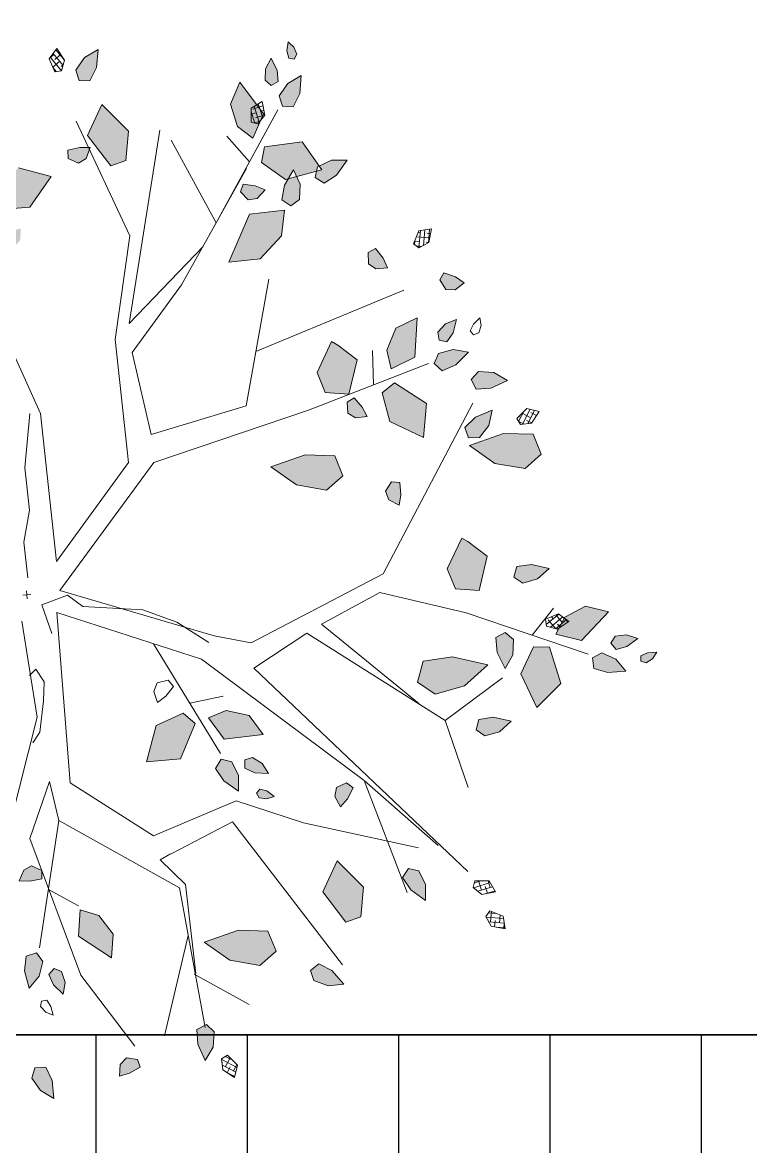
# Model space of a CAD drawing. Header units: millimetres. Extents: x 971.3 to 1010.6, y 593 to 619.8.
# Drawn here: x 986.1787 to 986.4769, y 618.1209 to 618.5813 of the extents above; entities that cross this region are included whole.
import ezdxf

# ---------------------------------------------------------------- set-up
doc = ezdxf.new("R2010")
doc.units = ezdxf.units.MM
doc.layers.add('2', color=42, linetype='Continuous')
doc.layers.add('JARDINERIA', color=76, linetype='Continuous', lineweight=13)

# ---------------------------------------------------------------- blocks, each defined once
blk = doc.blocks.new('ALISOpl')
h = blk.add_hatch()
h.set_pattern_fill('ANSI38', color=256, scale=0.1, style=0)
h.set_pattern_definition([(45, (-170.075399, -126.814874), (-0.0088388348, 0.0088388348), []), (135, (-170.075399, -126.814874), (-0.0265165043, 0.0088388348), [0.03125, -0.01875])])
h.paths.add_polyline_path([(-0.3263, 1.2736), (-0.3533, 1.3055), (-0.3927, 1.323), (-0.383, 1.2743), (-0.3611, 1.2399), (-0.3318, 1.2445)])
h.paths.add_polyline_path([(-0.3381, 1.0234), (-0.3532, 1.0979), (-0.3602, 1.1045), (-0.3966, 1.1132), (-0.4509, 1.0234), (-0.4026, 0.9435)])
h.paths.add_polyline_path([(0.1409, 0.952), (0.1295, 1.0163), (0.0459, 0.9476), (0.0585, 0.8762), (0.107, 0.897)])
h.paths.add_polyline_path([(0.5807, 1.0462), (0.5323, 1.0803), (0.4517, 1.0575), (0.3872, 1.0004), (0.484, 0.9776), (0.5644, 0.989)])
h.paths.add_polyline_path([(0.8225, 0.9776), (0.7801, 0.9877), (0.7258, 0.8977), (0.7741, 0.818), (0.8385, 0.8977)])
h.paths.add_polyline_path([(0.3766, 0.4929), (0.2832, 0.491), (0.3202, 0.3952), (0.3975, 0.3692), (0.4272, 0.4009)])
h.paths.add_polyline_path([(0.6097, 0.4514), (0.5015, 0.4525), (0.4653, 0.3897), (0.5158, 0.3744), (0.5771, 0.3948)])
h.paths.add_polyline_path([(0.5299, 0.5555), (0.5254, 0.5984), (0.488, 0.5657), (0.4692, 0.5295), (0.4878, 0.5064), (0.5158, 0.5162)])
h.paths.add_polyline_path([(1.1731, 0.3775), (1.0908, 0.3921), (1.0461, 0.3533), (1.0678, 0.2981), (1.1492, 0.2948), (1.2431, 0.3271)])
h.paths.add_polyline_path([(1.2415, 0.1219), (1.177, 0.1105), (1.1608, 0.0534), (1.2092, -0.0265), (1.2254, -0.0151), (1.2738, 0.0306)])
h.paths.add_polyline_path([(0.9029, -0.2319), (0.8546, -0.1975), (0.7741, -0.2205), (0.7095, -0.2775), (0.8062, -0.3002), (0.8869, -0.2888)])
h.paths.add_polyline_path([(1.1349, -0.3126), (1.0471, -0.3657), (1.0348, -0.4463), (1.0713, -0.4701), (1.153, -0.4043)])
h.paths.add_polyline_path([(1.4509, -0.2319), (1.4026, -0.1975), (1.3219, -0.2205), (1.2575, -0.2775), (1.3542, -0.3002), (1.4349, -0.2888)])
h.paths.add_polyline_path([(1.4041, 0.1074), (1.3629, 0.1147), (1.3405, 0.0953), (1.3514, 0.0677), (1.3921, 0.0661), (1.4391, 0.0822)])
h.paths.add_polyline_path([(1.4367, 0.3998), (1.364, 0.4583), (1.3308, 0.3612), (1.3732, 0.2916), (1.4164, 0.2968)])
h.paths.add_polyline_path([(1.3141, 0.3069), (1.2898, 0.3425), (1.2725, 0.2959), (1.2731, 0.2552), (1.3005, 0.2437), (1.3204, 0.2656)])
h.paths.add_polyline_path([(1.5065, 0.2885), (1.4383, 0.2637), (1.4672, 0.2196), (1.5273, 0.1958), (1.5886, 0.2181)])
h.paths.add_polyline_path([(1.6185, 0.385), (1.5689, 0.3839), (1.5312, 0.3683), (1.5306, 0.3386), (1.5583, 0.3281), (1.5944, 0.3492)])
h.paths.add_polyline_path([(1.6279, 0.3181), (1.5977, 0.3228), (1.5857, 0.3041), (1.5993, 0.2865), (1.6306, 0.2859), (1.6601, 0.2993)])
h.paths.add_polyline_path([(1.6946, 0.3595), (1.6758, 0.3687), (1.6624, 0.3624), (1.6638, 0.3476), (1.6831, 0.3413), (1.7079, 0.3425)])
h.paths.add_polyline_path([(1.2904, 0.4879), (1.2554, 0.5131), (1.2142, 0.5204), (1.1919, 0.501), (1.2027, 0.4734), (1.2434, 0.4717)])
h.paths.add_polyline_path([(0.8205, 0.6514), (0.7991, 0.671), (0.7868, 0.6414), (0.7938, 0.6176), (0.8229, 0.6076), (0.8392, 0.6234)])
h.paths.add_polyline_path([(0.6211, 0.6234), (0.6, 0.6277), (0.5797, 0.6227), (0.5735, 0.6093), (0.584, 0.5989), (0.603, 0.6064)])
h.paths.add_polyline_path([(0.5984, 0.5303), (0.6123, 0.5595), (0.5756, 0.5532), (0.5494, 0.5374), (0.5522, 0.5153), (0.5739, 0.5106)])
h.paths.add_polyline_path([(0.944, -0.453), (0.8796, -0.4644), (0.8636, -0.5213), (0.9119, -0.6012), (0.928, -0.5898), (0.9763, -0.5443)])
h.paths.add_polyline_path([(0.9765, -0.4137), (0.9871, -0.3867), (0.9552, -0.3857), (0.9354, -0.4008), (0.9365, -0.4316), (0.9571, -0.4411)])
h.paths.add_polyline_path([(1.0558, -0.1627), (1.0483, -0.1346), (1.022, -0.1528), (1.015, -0.1767), (1.0341, -0.2008), (1.0563, -0.1963)])
h.paths.add_polyline_path([(1.135, -0.5343), (1.0668, -0.5095), (1.0605, -0.5619), (1.0913, -0.6187), (1.1526, -0.641)])
h.paths.add_polyline_path([(1.244, -0.5014), (1.2052, -0.4891), (1.1856, -0.5114), (1.2001, -0.5373), (1.2413, -0.5443), (1.2828, -0.5325)])
h.paths.add_polyline_path([(1.3805, -0.4434), (1.3334, -0.4274), (1.2927, -0.4292), (1.282, -0.4569), (1.3044, -0.4762), (1.3456, -0.4687)])
h.paths.add_polyline_path([(1.2872, -0.2959), (1.2577, -0.2984), (1.2502, -0.3271), (1.2822, -0.3524), (1.3297, -0.3669), (1.3162, -0.326)])
h.paths.add_polyline_path([(1.2917, -0.7229), (1.2642, -0.7066), (1.2396, -0.7101), (1.2256, -0.7376), (1.2389, -0.7559), (1.2692, -0.7414)])
h.paths.add_polyline_path([(1.2469, -0.5897), (1.2269, -0.5667), (1.2056, -0.5733), (1.2048, -0.5955), (1.2284, -0.6161), (1.2595, -0.6248)])
h.paths.add_polyline_path([(1.0771, -0.8135), (1.086, -0.7858), (1.0541, -0.7869), (1.0353, -0.8032), (1.0383, -0.8339), (1.0594, -0.8421)])
h.paths.add_polyline_path([(0.7418, -0.8481), (0.6548, -0.8481), (0.7258, -0.9735), (0.8225, -0.9735), (0.8062, -0.905)])
h.paths.add_polyline_path([(0.9299, -1.0839), (0.9254, -1.0823), (0.9215, -1.071), (0.8652, -1.0622), (0.859, -1.0816), (0.8416, -1.0585), (0.8344, -1.0574), (0.7732, -1.1112), (0.7859, -1.1529), (0.8908, -1.155)])
h.paths.add_polyline_path([(0.8664, -0.9991), (0.841, -0.9839), (0.8181, -1.0027), (0.8291, -1.0419), (0.8416, -1.0585), (0.8652, -1.0622), (0.8722, -1.0405)])
h.paths.add_polyline_path([(0.7511, -1.0137), (0.7263, -1.0125), (0.7074, -1.0368), (0.717, -1.0573), (0.7495, -1.0488), (0.775, -1.0349)])
h.paths.add_polyline_path([(0.9749, -1.0545), (0.9388, -1.0358), (0.9157, -1.0543), (0.9215, -1.071), (0.9358, -1.0732), (0.9299, -1.0839), (0.9648, -1.0964), (1.0077, -1.0919)])
h.paths.add_polyline_path([(0.7934, -1.243), (0.7571, -1.1802), (0.7186, -1.2163), (0.7057, -1.2796), (0.7383, -1.3361)])
h.paths.add_polyline_path([(0.8981, -1.2879), (0.8762, -1.2536), (0.8469, -1.2581), (0.8414, -1.2872), (0.8684, -1.3191), (0.9078, -1.3366)])
h.paths.add_polyline_path([(0.843, -1.3269), (0.8224, -1.3183), (0.8075, -1.3348), (0.8123, -1.3658), (0.8306, -1.3924), (0.8435, -1.3575)])
h.paths.add_polyline_path([(0.4033, -1.1561), (0.3611, -1.146), (0.3066, -1.236), (0.3549, -1.3158), (0.4194, -1.236)])
h.paths.add_polyline_path([(0.2963, -1.1735), (0.2737, -1.1632), (0.2471, -1.1787), (0.2484, -1.2013), (0.2817, -1.2055), (0.3057, -1.2027), (0.3078, -1.1965)])
h.paths.add_polyline_path([(0.1278, -1.0574), (0.0463, -1.0593), (0.0292, -1.0993), (0.1082, -1.1684), (0.1953, -1.1347)])
h.paths.add_polyline_path([(0.0921, -0.9704), (0.0738, -0.9535), (0.0437, -0.9599), (0.0379, -0.9818), (0.0682, -0.9962), (0.0967, -1.002)])
h.paths.add_polyline_path([(-0.0104, -1.1018), (-0.0631, -1.1047), (-0.1137, -1.1449), (-0.125, -1.2091), (-0.023, -1.1732)])
h.paths.add_polyline_path([(-0.0966, -1.035), (-0.161, -0.9781), (-0.2482, -0.9781), (-0.1773, -1.1036), (-0.0806, -1.1036)])
h.paths.add_polyline_path([(0.0337, -1.2345), (0.0083, -1.2192), (-0.0146, -1.2379), (-0.0144, -1.2797), (0.0045, -1.3185), (0.0284, -1.2749)])
h.paths.add_polyline_path([(0.1011, -1.2935), (0.0715, -1.2953), (0.0573, -1.3335), (0.0582, -1.3831), (0.093, -1.3576), (0.1126, -1.3207)])
h.paths.add_polyline_path([(-0.0389, -1.2694), (-0.0491, -1.2496), (-0.0711, -1.2526), (-0.0874, -1.2794), (-0.0905, -1.3116), (-0.0581, -1.2931)])
h.paths.add_polyline_path([(0.329, -1.3841), (0.2997, -1.3886), (0.2942, -1.4177), (0.3212, -1.4496), (0.3606, -1.4671), (0.3509, -1.4184)])
h.paths.add_polyline_path([(0.9017, -1.3958), (0.8932, -1.3837), (0.8789, -1.3877), (0.8759, -1.4078), (0.8815, -1.432), (0.8959, -1.4159)])
h.paths.add_polyline_path([(-0.3732, -1.3808), (-0.4009, -1.3701), (-0.4202, -1.3925), (-0.4127, -1.4337), (-0.3874, -1.4686), (-0.3714, -1.4215)])
h.paths.add_polyline_path([(-0.5637, -1.0077), (-0.612, -0.9735), (-0.6927, -0.9963), (-0.7571, -1.0534), (-0.6604, -1.0762), (-0.5797, -1.0648)])
h.paths.add_polyline_path([(-0.6796, -1.109), (-0.7046, -1.0931), (-0.7384, -1.1157), (-0.767, -1.1564), (-0.7238, -1.1562), (-0.6862, -1.1379)])
h.paths.add_polyline_path([(-0.5725, -0.8531), (-0.586, -0.8322), (-0.6168, -0.8308), (-0.6279, -0.8506), (-0.6021, -0.8721), (-0.576, -0.8849)])
h.paths.add_polyline_path([(-0.7606, -0.8048), (-0.7683, -0.7835), (-0.8014, -0.7889), (-0.8282, -0.8003), (-0.8064, -0.8237), (-0.7818, -0.8272)])
h.paths.add_polyline_path([(-0.9022, -0.6313), (-0.9446, -0.6212), (-0.9989, -0.7112), (-0.9506, -0.7909), (-0.8861, -0.7112)])
h.paths.add_polyline_path([(-1.1277, -0.3346), (-1.2149, -0.3346), (-1.144, -0.4601), (-1.0473, -0.4601), (-1.0633, -0.3915)])
h.paths.add_polyline_path([(-0.1824, -0.5231), (-0.2247, -0.4915), (-0.2892, -0.4897), (-0.3392, -0.5316), (-0.238, -0.5697)])
h.paths.add_polyline_path([(-0.048, -0.5779), (-0.1117, -0.527), (-0.1505, -0.5467), (-0.1344, -0.6504), (-0.046, -0.6805)])
h.paths.add_polyline_path([(-0.234, -0.6531), (-0.2435, -0.625), (-0.2731, -0.6246), (-0.2998, -0.6568), (-0.3103, -0.6986), (-0.264, -0.6807)])
h.paths.add_polyline_path([(-0.3071, -0.6114), (-0.3259, -0.5996), (-0.3555, -0.6097), (-0.3786, -0.6323), (-0.3419, -0.639), (-0.312, -0.6331)])
h.paths.add_polyline_path([(-0.3655, -0.679), (-0.3859, -0.6796), (-0.4088, -0.6893), (-0.3904, -0.7007), (-0.3696, -0.7029), (-0.3592, -0.6924)])
h.paths.add_polyline_path([(-0.6102, -0.4471), (-0.6354, -0.4293), (-0.6554, -0.44), (-0.6454, -0.472), (-0.6303, -0.4969), (-0.6102, -0.472)])
h.paths.add_polyline_path([(-1.2135, -0.4734), (-1.2542, -0.4717), (-1.3012, -0.4879), (-1.2662, -0.5131), (-1.225, -0.5204), (-1.2027, -0.501)])
h.paths.add_polyline_path([(-1.0677, -0.6128), (-1.0929, -0.595), (-1.1129, -0.6056), (-1.1029, -0.6377), (-1.0878, -0.6626), (-1.0677, -0.6377)])
h.paths.add_polyline_path([(-1.3326, -0.3878), (-1.3617, -0.3823), (-1.3936, -0.4094), (-1.4111, -0.4487), (-1.3624, -0.4391), (-1.3281, -0.4172)])
h.paths.add_polyline_path([(-0.921, -0.8907), (-0.9396, -0.8675), (-0.9675, -0.8773), (-0.9816, -0.9166), (-0.9771, -0.9595), (-0.9398, -0.9268)])
h.paths.add_polyline_path([(-1.0473, 0.0306), (-1.0633, 0.1105), (-1.1057, 0.1204), (-1.16, 0.0306), (-1.1117, -0.0493)])
h.paths.add_polyline_path([(-1.1271, 0.2104), (-1.1754, 0.2532), (-1.2406, 0.2532), (-1.1875, 0.159), (-1.115, 0.159)])
h.paths.add_polyline_path([(-1.2273, 0.1202), (-1.2498, 0.1395), (-1.2909, 0.132), (-1.3258, 0.1067), (-1.2788, 0.0907), (-1.2381, 0.0925)])
h.paths.add_polyline_path([(-1.2741, 0.1926), (-1.3033, 0.204), (-1.3355, 0.2014), (-1.3117, 0.1728), (-1.285, 0.158), (-1.2673, 0.1715)])
h.paths.add_polyline_path([(-0.4587, 0.332), (-0.4848, 0.3668), (-0.5842, 0.333), (-0.5985, 0.2407), (-0.4978, 0.2605)])
h.paths.add_polyline_path([(-0.4528, 0.5134), (-0.5028, 0.5553), (-0.5227, 0.449), (-0.4672, 0.4024), (-0.4434, 0.4495)])
h.paths.add_polyline_path([(-0.5829, 0.4741), (-0.6193, 0.4948), (-0.6623, 0.4978), (-0.6365, 0.4553), (-0.6042, 0.4306), (-0.5782, 0.4449)])
h.paths.add_polyline_path([(-0.5674, 0.5304), (-0.5825, 0.5578), (-0.6088, 0.5766), (-0.609, 0.5394), (-0.598, 0.5109), (-0.5758, 0.5098)])
h.paths.add_polyline_path([(-0.3714, 0.2846), (-0.3874, 0.3006), (-0.4151, 0.2815), (-0.4343, 0.2597), (-0.4046, 0.2479), (-0.3809, 0.2553)])
h.paths.add_polyline_path([(-0.6567, 0.5756), (-0.6702, 0.5964), (-0.6782, 0.5764), (-0.6768, 0.5555), (-0.6646, 0.547), (-0.6526, 0.5556)])
h.paths.add_polyline_path([(-0.6221, 1.0003), (-0.6865, 0.9889), (-0.7025, 0.9317), (-0.6542, 0.8518), (-0.6381, 0.8632), (-0.5898, 0.909)])
h.paths.add_polyline_path([(-0.8215, 0.8064), (-0.8699, 0.8408), (-0.9506, 0.818), (-1.015, 0.7609), (-0.9183, 0.7381), (-0.8378, 0.7495)])
h.paths.add_polyline_path([(-0.9575, 0.9382), (-0.9969, 0.9523), (-1.0398, 0.9478), (-1.0071, 0.9104), (-0.9709, 0.8916), (-0.9478, 0.9102)])
h.paths.add_polyline_path([(-0.84, 1.0419), (-0.8698, 1.0816), (-0.883, 1.0405), (-0.8772, 0.9991), (-0.8519, 0.9839), (-0.8289, 1.0027)])
h.paths.add_polyline_path([(-0.2748, 0.8927), (-0.3451, 0.8312), (-0.2552, 0.7817), (-0.1793, 0.8114), (-0.1769, 0.8548)])
h.paths.add_polyline_path([(-0.9659, 0.1304), (-0.9885, 0.1323), (-0.9974, 0.0999), (-0.9982, 0.0708), (-0.9678, 0.0809), (-0.9544, 0.1018)])
h.paths.add_polyline_path([(-0.0373, 0.7799), (-0.0707, 0.783), (-0.0994, 0.7787), (-0.0843, 0.7506), (-0.0613, 0.741), (-0.0352, 0.7573)])
h.paths.add_polyline_path([(-0.0732, 1.0448), (-0.1043, 1.0747), (-0.1118, 1.0256), (-0.103, 0.9859), (-0.0739, 0.9801), (-0.0587, 1.0055)])
h.paths.add_polyline_path([(-0.0046, 1.0694), (-0.0127, 1.1008), (-0.0367, 1.0723), (-0.0467, 1.0434), (-0.0303, 1.0283), (-0.0107, 1.0387)])
h.paths.add_polyline_path([(-0.0682, 1.3335), (-0.069, 1.3831), (-0.1038, 1.3576), (-0.1235, 1.3207), (-0.1119, 1.2935), (-0.0823, 1.2953)])
h.paths.add_polyline_path([(0.1757, 1.3231), (0.1449, 1.3366), (0.1162, 1.3415), (0.1219, 1.31), (0.1407, 1.2937), (0.1706, 1.3011)])
h.paths.add_polyline_path([(0.3806, 1.2895), (0.3553, 1.3244), (0.3393, 1.2774), (0.3411, 1.2367), (0.3688, 1.226), (0.3881, 1.2484)])
h.paths.add_polyline_path([(0.7561, 1.1564), (0.713, 1.1562), (0.6754, 1.1379), (0.6687, 1.109), (0.6937, 1.0931), (0.7276, 1.1157)])
h.paths.add_polyline_path([(1.0083, 0.9088), (1.0038, 0.9517), (0.9664, 0.9189), (0.9476, 0.8828), (0.9662, 0.8597), (0.9942, 0.8694)])
h.paths.add_polyline_path([(-0.8176, -0.91), (-0.8449, -0.8956), (-0.8634, -0.9086), (-0.8494, -0.9391), (-0.8313, -0.9619), (-0.8145, -0.9347)])
h = blk.add_hatch()
h.set_pattern_fill('ANSI38', color=256, scale=0.1, angle=-191.3398, style=0)
h.set_pattern_definition([(213.660174, (108.327355, 182.076572), (0.0069283251, -0.0104042449), []), (303.660174, (108.327355, 182.076572), (0.0242608951, -0.0138801646), [0.03125, -0.01875])])
h.paths.add_polyline_path([(0.4005, 1.3239), (0.4175, 1.3161), (0.442, 1.3461), (0.4301, 1.3791), (0.4005, 1.3544)])
h = blk.add_hatch()
h.set_pattern_fill('ANSI38', color=256, scale=0.1, angle=146.1602, style=0)
h.set_pattern_definition([(191.160174, (170.046291, 126.705235), (0.0024194056, -0.0122636241), []), (281.160174, (170.046291, 126.705235), (0.0171024354, -0.0221078426), [0.03125, -0.01875])])
h.paths.add_polyline_path([(1.1638, 1.0133), (1.1765, 0.9997), (1.2106, 1.018), (1.2123, 1.053), (1.1755, 1.0416)])
h = blk.add_hatch()
h.set_pattern_fill('ANSI38', color=256, scale=0.1, angle=123.6602, style=0)
h.set_pattern_definition([(168.660174, (205.264982, 52.426266), (-0.0024578464, -0.0122559778), []), (258.660174, (205.264982, 52.426266), (0.0073402849, -0.02696980196), [0.03125, -0.01875])])
h.paths.add_polyline_path([(1.1377, 0.9306), (1.1442, 0.9131), (1.1828, 0.917), (1.1977, 0.9487), (1.1593, 0.9522)])
h = blk.add_hatch()
h.set_pattern_fill('ANSI38', color=256, scale=0.1, angle=101.1602, style=0)
h.set_pattern_definition([(146.160174, (209.710359, -30.301825), (-0.00696091365, -0.0103824699), []), (236.160174, (209.710359, -30.301825), (-0.0035393574, -0.02772585344), [0.03125, -0.01875])])
h.paths.add_polyline_path([(1.4148, 0.2385), (1.4141, 0.2199), (1.4512, 0.2087), (1.4771, 0.2323), (1.4431, 0.2502)])
h = blk.add_hatch()
h.set_pattern_fill('ANSI38', color=256, scale=0.1, angle=78.6602, style=0)
h.set_pattern_definition([(123.660174, (182.155587, -108.246654), (-0.0104042449, -0.0069283251), []), (213.660174, (182.155587, -108.246654), (-0.0138801646, -0.0242608951), [0.03125, -0.01875])])
h.paths.add_polyline_path([(1.4029, -0.3198), (1.3951, -0.3368), (1.4251, -0.3613), (1.4581, -0.3494), (1.4334, -0.3198)])
h = blk.add_hatch()
h.set_pattern_fill('ANSI38', color=256, scale=0.1, angle=56.1602, style=0)
h.set_pattern_definition([(101.160174, (126.870103, -169.713531), (-0.0122636241, -0.0024194056), []), (191.160174, (126.870103, -169.713531), (-0.0221078426, -0.0171024354), [0.03125, -0.01875])])
h.paths.add_polyline_path([(1.1782, -0.8311), (1.1645, -0.8438), (1.1829, -0.8779), (1.2179, -0.8795), (1.2064, -0.8428)])
h = blk.add_hatch()
h.set_pattern_fill('ANSI38', color=256, scale=0.1, angle=33.6602, style=0)
h.set_pattern_definition([(78.660174, (52.27062, -205.344682), (-0.0122559778, 0.0024578464), []), (168.660174, (52.27062, -205.344682), (-0.02696980196, -0.0073402849), [0.03125, -0.01875])])
h.paths.add_polyline_path([(0.775, -1.2174), (0.7575, -1.2239), (0.7614, -1.2625), (0.7931, -1.2774), (0.7966, -1.239)])
h = blk.add_hatch()
h.set_pattern_fill('ANSI38', color=256, scale=0.1, angle=11.1602, style=0)
h.set_pattern_definition([(56.160174, (-30.285767, -209.715587), (-0.0103824699, 0.00696091365), []), (146.160174, (-30.285767, -209.715587), (-0.02772585344, 0.0035393574), [0.03125, -0.01875])])
h.paths.add_polyline_path([(0.2546, -1.42), (0.2359, -1.4194), (0.2248, -1.4565), (0.2484, -1.4824), (0.2663, -1.4483)])
for points in [[(-0.1038, 1.3576), (-0.069, 1.3831)], [(-0.069, 1.3831), (-0.0682, 1.3335)], [(0.4301, 1.3791), (0.4005, 1.3544)], [(0.442, 1.3461), (0.4301, 1.3791)], [(-0.1235, 1.3207), (-0.1038, 1.3576)], [(-0.0682, 1.3335), (-0.0823, 1.2953)], [(0.1162, 1.3415), (0.1449, 1.3366)], [(0.1219, 1.31), (0.1162, 1.3415)], [(0.1449, 1.3366), (0.1757, 1.3231)], [(0.4005, 1.3544), (0.4005, 1.3239)], [(0.4175, 1.3161), (0.442, 1.3461)], [(-0.1119, 1.2935), (-0.1235, 1.3207)], [(0.1407, 1.2937), (0.1219, 1.31)], [(0.1706, 1.3011), (0.1407, 1.2937)], [(0.1757, 1.3231), (0.1706, 1.3011)], [(0.3553, 1.3244), (0.3393, 1.2774)], [(0.3806, 1.2895), (0.3553, 1.3244)], [(0.4005, 1.3239), (0.4175, 1.3161)], [(-0.0823, 1.2953), (-0.1119, 1.2935)], [(0.3393, 1.2774), (0.3411, 1.2367)], [(0.3881, 1.2484), (0.3806, 1.2895)], [(0.0403, 1.0547), (0.1669, 1.2642)], [(0.3456, 0.9778), (0.2515, 1.2443)], [(0.3411, 1.2367), (0.3688, 1.226)], [(0.3688, 1.226), (0.3881, 1.2484)], [(0.3361, 0.8453), (0.3643, 1.2342)], [(0.3501, 1.0846), (0.4911, 1.1843)], [(-0.0783, 1.1283), (-0.0659, 1.1452)], [(-0.0659, 1.1452), (-0.047, 1.1554)], [(-0.047, 1.1554), (-0.05, 1.1307)], [(0.6754, 1.1379), (0.713, 1.1562)], [(0.713, 1.1562), (0.7561, 1.1564)], [(0.7561, 1.1564), (0.7276, 1.1157)], [(-0.0744, 1.114), (-0.0783, 1.1283)], [(-0.0596, 1.1128), (-0.0744, 1.114)], [(-0.05, 1.1307), (-0.0596, 1.1128)], [(0.6687, 1.109), (0.6754, 1.1379)], [(0.7276, 1.1157), (0.6937, 1.0931)], [(-0.0127, 1.1008), (-0.0367, 1.0723)], [(-0.0046, 1.0694), (-0.0127, 1.1008)], [(0.3527, 0.838), (0.3549, 1.0833)], [(0.5323, 1.0803), (0.4517, 1.0575)], [(0.5, 0.6809), (0.7579, 1.1031)], [(0.5807, 1.0462), (0.5323, 1.0803)], [(0.6937, 1.0931), (0.6687, 1.109)], [(-0.1043, 1.0747), (-0.1118, 1.0256)], [(-0.0732, 1.0448), (-0.1043, 1.0747)], [(-0.0584, 0.6658), (0.0403, 1.0547)], [(-0.0367, 1.0723), (-0.0467, 1.0434)], [(-0.0107, 1.0387), (-0.0046, 1.0694)], [(0.4517, 1.0575), (0.3872, 1.0004)], [(1.2123, 1.053), (1.1755, 1.0416)], [(1.2106, 1.018), (1.2123, 1.053)], [(-0.1118, 1.0256), (-0.103, 0.9859)], [(-0.0587, 1.0055), (-0.0732, 1.0448)], [(-0.0467, 1.0434), (-0.0303, 1.0283)], [(-0.0303, 1.0283), (-0.0107, 1.0387)], [(0.5644, 0.989), (0.5807, 1.0462)], [(1.1755, 1.0416), (1.1638, 1.0133)], [(-0.0739, 0.9801), (-0.0587, 1.0055)], [(0.1295, 1.0163), (0.0459, 0.9476)], [(0.1295, 1.0163), (0.1409, 0.952)], [(0.3872, 1.0004), (0.484, 0.9776)], [(0.484, 0.9776), (0.5644, 0.989)], [(0.7801, 0.9877), (0.7258, 0.8977)], [(0.7801, 0.9877), (0.8225, 0.9776)], [(1.1638, 1.0133), (1.1765, 0.9997)], [(1.1765, 0.9997), (1.2106, 1.018)], [(-0.103, 0.9859), (-0.0739, 0.9801)], [(0.0261, 0.626), (-0.0644, 0.9677)], [(0.8385, 0.8977), (0.8225, 0.9776)], [(0.0459, 0.9476), (0.0585, 0.8762)], [(0.107, 0.897), (0.1409, 0.952)], [(1.0038, 0.9517), (0.9664, 0.9189)], [(1.0083, 0.9088), (1.0038, 0.9517)], [(1.1593, 0.9522), (1.1377, 0.9306)], [(1.1377, 0.9306), (1.1442, 0.9131)], [(1.1977, 0.9487), (1.1593, 0.9522)], [(1.1828, 0.917), (1.1977, 0.9487)], [(0.0585, 0.8762), (0.107, 0.897)], [(0.7258, 0.8977), (0.7741, 0.818)], [(0.7741, 0.818), (0.8385, 0.8977)], [(0.8712, 0.6061), (0.9558, 0.9252)], [(0.9664, 0.9189), (0.9476, 0.8828)], [(0.9942, 0.8694), (1.0083, 0.9088)], [(1.1442, 0.9131), (1.1828, 0.917)], [(-0.0227, 0.8108), (0.0546, 0.8642)], [(1.1276, 0.8852), (0.6036, 0.267)], [(0.9476, 0.8828), (0.9662, 0.8597)], [(0.9662, 0.8597), (0.9942, 0.8694)], [(0.0261, 0.626), (0.3361, 0.8453)], [(0.2915, 0.7627), (0.3527, 0.838)], [(0.6935, 0.7037), (0.9997, 0.8064)], [(0.8712, 0.6061), (1.0544, 0.8055)], [(-0.0994, 0.7787), (-0.0707, 0.783)], [(-0.0843, 0.7506), (-0.0994, 0.7787)], [(-0.0707, 0.783), (-0.0373, 0.7799)], [(-0.0373, 0.7799), (-0.0352, 0.7573)], [(-0.0613, 0.741), (-0.0843, 0.7506)], [(-0.0352, 0.7573), (-0.0613, 0.741)], [(0.321, 0.7498), (0.2915, 0.7627)], [(0.3228, 0.7495), (0.5, 0.6809)], [(-0.0021, 0.3368), (-0.1428, 0.7157)], [(0.0683, 0.5262), (0.2797, 0.6957)], [(0.2797, 0.6957), (0.5161, 0.624)], [(0.5161, 0.624), (0.6935, 0.7037)], [(0.0121, 0.5163), (-0.0584, 0.6658)], [(0.7868, 0.6414), (0.7991, 0.671)], [(0.7991, 0.671), (0.8205, 0.6514)], [(0.8205, 0.6514), (0.8392, 0.6234)], [(1.1108, 0.4664), (1.153, 0.6559)], [(0.0121, 0.5163), (0.0261, 0.626)], [(0.5735, 0.6093), (0.5797, 0.6227)], [(0.5797, 0.6227), (0.6, 0.6277)], [(0.6, 0.6277), (0.6211, 0.6234)], [(0.6211, 0.6234), (0.603, 0.6064)], [(0.7938, 0.6176), (0.7868, 0.6414)], [(0.8229, 0.6076), (0.7938, 0.6176)], [(0.8392, 0.6234), (0.8229, 0.6076)], [(0.4629, 0.227), (0.8712, 0.6061)], [(0.5254, 0.5984), (0.488, 0.5657)], [(0.5299, 0.5555), (0.5254, 0.5984)], [(0.584, 0.5989), (0.5735, 0.6093)], [(0.603, 0.6064), (0.584, 0.5989)], [(0.488, 0.5657), (0.4692, 0.5295)], [(0.6123, 0.5595), (0.5756, 0.5532)], [(0.5984, 0.5303), (0.6123, 0.5595)], [(0.0825, 0.0575), (0.0683, 0.5262)], [(0.4692, 0.5295), (0.4878, 0.5064)], [(0.5158, 0.5162), (0.5299, 0.5555)], [(0.5756, 0.5532), (0.5494, 0.5374)], [(0.5494, 0.5374), (0.5522, 0.5153)], [(0.5739, 0.5106), (0.5984, 0.5303)], [(0.4878, 0.5064), (0.5158, 0.5162)], [(0.5522, 0.5153), (0.5739, 0.5106)], [(1.1919, 0.501), (1.2142, 0.5204)], [(1.2027, 0.4734), (1.1919, 0.501)], [(1.2142, 0.5204), (1.2554, 0.5131)], [(1.2554, 0.5131), (1.2904, 0.4879)], [(0.3766, 0.4929), (0.2832, 0.491)], [(0.2832, 0.491), (0.3202, 0.3952)], [(0.3369, 0.1709), (0.4871, 0.4908)], [(0.4272, 0.4009), (0.3766, 0.4929)], [(0.7586, 0.1873), (1.1108, 0.4664)], [(1.1108, 0.4664), (1.2797, 0.3667)], [(1.2434, 0.4717), (1.2027, 0.4734)], [(1.2904, 0.4879), (1.2434, 0.4717)], [(0.5015, 0.4525), (0.4653, 0.3897)], [(0.6097, 0.4514), (0.5015, 0.4525)], [(0.6097, 0.4514), (0.5771, 0.3948)], [(1.364, 0.4583), (1.3308, 0.3612)], [(1.4367, 0.3998), (1.364, 0.4583)], [(-0.0215, 0.4059), (0.0002, 0.3788), (0.0192, 0.2947), (0.0273, 0.2432), (0.0083, 0.2053), (-0.0107, 0.2216)], [(0.8008, 0.1673), (1.043, 0.4126)], [(0.3202, 0.3952), (0.3975, 0.3692)], [(0.4272, 0.4009), (0.3975, 0.3692)], [(0.4653, 0.3897), (0.5158, 0.3744)], [(0.5158, 0.3744), (0.5771, 0.3948)], [(1.0461, 0.3533), (1.0908, 0.3921)], [(1.0908, 0.3921), (1.1731, 0.3775)], [(1.1731, 0.3775), (1.2431, 0.3271)], [(1.4164, 0.2968), (1.4367, 0.3998)], [(1.5689, 0.3839), (1.5312, 0.3683)], [(1.6185, 0.385), (1.5689, 0.3839)], [(1.5944, 0.3492), (1.6185, 0.385)], [(0.4182, 0.3438), (0.5117, 0.3351)], [(1.0678, 0.2981), (1.0461, 0.3533)], [(1.2898, 0.3425), (1.2725, 0.2959)], [(1.3141, 0.3069), (1.2898, 0.3425)], [(1.3308, 0.3612), (1.3732, 0.2916)], [(1.5312, 0.3683), (1.5306, 0.3386)], [(1.5583, 0.3281), (1.5944, 0.3492)], [(1.6624, 0.3624), (1.6758, 0.3687)], [(1.6638, 0.3476), (1.6624, 0.3624)], [(1.6831, 0.3413), (1.6638, 0.3476)], [(1.6758, 0.3687), (1.6946, 0.3595)], [(1.7079, 0.3425), (1.6831, 0.3413)], [(1.6946, 0.3595), (1.7079, 0.3425)], [(-0.0164, 0.0704), (-0.0021, 0.3368)], [(0.324, 0.3013), (0.3305, 0.3326)], [(0.3305, 0.3326), (0.3553, 0.3174)], [(0.3553, 0.3174), (0.3789, 0.2935)], [(1.2431, 0.3271), (1.1492, 0.2948)], [(1.1993, 0.1786), (1.52, 0.3272)], [(1.5306, 0.3386), (1.5583, 0.3281)], [(1.5977, 0.3228), (1.5857, 0.3041)], [(1.6279, 0.3181), (1.5977, 0.3228)], [(1.6601, 0.2993), (1.6279, 0.3181)], [(0.3354, 0.2792), (0.324, 0.3013)], [(0.3659, 0.2749), (0.3354, 0.2792)], [(0.3789, 0.2935), (0.3659, 0.2749)], [(1.1492, 0.2948), (1.0678, 0.2981)], [(1.2725, 0.2959), (1.2731, 0.2552)], [(1.3204, 0.2656), (1.3141, 0.3069)], [(1.4164, 0.2968), (1.3732, 0.2916)], [(1.5065, 0.2885), (1.4383, 0.2637)], [(1.5886, 0.2181), (1.5065, 0.2885)], [(1.5857, 0.3041), (1.5993, 0.2865)], [(1.5993, 0.2865), (1.6306, 0.2859)], [(1.6306, 0.2859), (1.6601, 0.2993)], [(0.6036, 0.267), (0.7586, 0.1873)], [(1.2731, 0.2552), (1.3005, 0.2437)], [(1.3005, 0.2437), (1.3204, 0.2656)], [(1.3728, 0.2589), (1.4388, 0.192)], [(1.4431, 0.2502), (1.4148, 0.2385)], [(1.4383, 0.2637), (1.4672, 0.2196)], [(1.4771, 0.2323), (1.4431, 0.2502)], [(0.0825, 0.0575), (0.4629, 0.227)], [(1.4148, 0.2385), (1.4141, 0.2199)], [(1.4141, 0.2199), (1.4512, 0.2087)], [(1.4512, 0.2087), (1.4771, 0.2323)], [(1.4672, 0.2196), (1.5273, 0.1958)], [(1.5886, 0.2181), (1.5273, 0.1958)], [(0.5051, 0.1673), (0.6036, 0.1972)], [(0.6036, 0.1972), (0.984, 0.0476)], [(0.0626, 0.1131), (0.0436, 0.0318), (0.1168, 0.0129), (0.1548, 0.0481), (0.3176, 0.0752), (0.4071, 0.1186), (0.4885, 0.1836)], [(0.0965, -0.0022), (0.5051, 0.1673)], [(0.8008, 0.1673), (0.9698, 0.0975)], [(0.9698, 0.0975), (1.1993, 0.1786)], [(1.177, 0.1105), (1.1608, 0.0534)], [(1.2415, 0.1219), (1.177, 0.1105)], [(1.2738, 0.0306), (1.2415, 0.1219)], [(1.3405, 0.0953), (1.3629, 0.1147)], [(1.3514, 0.0677), (1.3405, 0.0953)], [(1.3629, 0.1147), (1.4041, 0.1074)], [(1.4041, 0.1074), (1.4391, 0.0822)], [(1.3921, 0.0661), (1.3514, 0.0677)], [(1.4391, 0.0822), (1.3921, 0.0661)], [(0.984, 0.0476), (1.2797, -0.3912)], [(1.1608, 0.0534), (1.2092, -0.0265)], [(0.0054, 0), (-0.0054, 0)], [(0.0054, 0), (0.0054, 0.0108)], [(0.0054, 0), (0.0161, 0)], [(0.0054, 0), (0.0054, -0.0106)], [(1.2254, -0.0151), (1.2738, 0.0306)], [(0.3908, -0.3241), (0.0965, -0.0022)], [(1.2092, -0.0265), (1.2254, -0.0151)], [(0.0129, -0.0461), (0.0129, -0.1443), (0.0375, -0.2302), (0.0375, -0.3467), (0.0669, -0.4942)], [(0.0965, -0.082), (0.0965, -0.4909)], [(0.0965, -0.082), (0.3219, -0.3314)], [(1.015, -0.1767), (1.022, -0.1528)], [(1.022, -0.1528), (1.0483, -0.1346)], [(1.0483, -0.1346), (1.0558, -0.1627)], [(1.0341, -0.2008), (1.015, -0.1767)], [(1.0558, -0.1627), (1.0563, -0.1963)], [(0.8546, -0.1975), (0.7741, -0.2205)], [(0.9029, -0.2319), (0.8546, -0.1975)], [(1.0563, -0.1963), (1.0341, -0.2008)], [(1.4026, -0.1975), (1.3219, -0.2205)], [(1.4509, -0.2319), (1.4026, -0.1975)], [(0.7741, -0.2205), (0.7095, -0.2775)], [(0.8869, -0.2888), (0.9029, -0.2319)], [(1.3219, -0.2205), (1.2575, -0.2775)], [(1.4349, -0.2888), (1.4509, -0.2319)], [(0.7095, -0.2775), (0.8062, -0.3002)], [(1.2575, -0.2775), (1.3542, -0.3002)], [(0.8062, -0.3002), (0.8869, -0.2888)], [(1.2502, -0.3271), (1.2577, -0.2984)], [(1.2577, -0.2984), (1.2872, -0.2959)], [(1.2872, -0.2959), (1.3162, -0.326)], [(1.3542, -0.3002), (1.4349, -0.2888)], [(0.3219, -0.3314), (0.3219, -0.6705)], [(0.3908, -0.3241), (0.829, -0.421)], [(1.1349, -0.3126), (1.0471, -0.3657)], [(1.153, -0.4043), (1.1349, -0.3126)], [(1.2822, -0.3524), (1.2502, -0.3271)], [(1.3162, -0.326), (1.3297, -0.3669)], [(1.4029, -0.3198), (1.3951, -0.3368)], [(1.3951, -0.3368), (1.4251, -0.3613)], [(1.4334, -0.3198), (1.4029, -0.3198)], [(1.4581, -0.3494), (1.4334, -0.3198)], [(1.0471, -0.3657), (1.0348, -0.4463)], [(1.3297, -0.3669), (1.2822, -0.3524)], [(1.4251, -0.3613), (1.4581, -0.3494)], [(0.3923, -0.4011), (0.3643, -0.6305)], [(0.3923, -0.4011), (0.66, -0.4511)], [(0.9354, -0.4008), (0.9552, -0.3857)], [(0.9365, -0.4316), (0.9354, -0.4008)], [(0.9552, -0.3857), (0.9871, -0.3867)], [(0.9871, -0.3867), (0.9765, -0.4137)], [(0.829, -0.421), (1.1701, -0.5134)], [(0.9571, -0.4411), (0.9365, -0.4316)], [(0.9765, -0.4137), (0.9571, -0.4411)], [(1.0713, -0.4701), (1.153, -0.4043)], [(1.2927, -0.4292), (1.282, -0.4569)], [(1.3334, -0.4274), (1.2927, -0.4292)], [(1.3805, -0.4434), (1.3334, -0.4274)], [(0.66, -0.4511), (0.7586, -0.79)], [(0.944, -0.453), (0.8796, -0.4644)], [(0.9763, -0.5443), (0.944, -0.453)], [(1.0713, -0.4701), (1.0348, -0.4463)], [(1.282, -0.4569), (1.3044, -0.4762)], [(1.3456, -0.4687), (1.3805, -0.4434)], [(0.0965, -0.4909), (-0.0021, -0.79)], [(0.8796, -0.4644), (0.8636, -0.5213)], [(1.0135, -0.4711), (1.0211, -0.5647)], [(1.2052, -0.4891), (1.1856, -0.5114)], [(1.244, -0.5014), (1.2052, -0.4891)], [(1.3044, -0.4762), (1.3456, -0.4687)], [(0.8636, -0.5213), (0.9119, -0.6012)], [(1.0668, -0.5095), (1.0605, -0.5619)], [(1.135, -0.5343), (1.0668, -0.5095)], [(1.1856, -0.5114), (1.2001, -0.5373)], [(1.2828, -0.5325), (1.244, -0.5014)], [(0.928, -0.5898), (0.9763, -0.5443)], [(1.1526, -0.641), (1.135, -0.5343)], [(1.2001, -0.5373), (1.2413, -0.5443)], [(1.2413, -0.5443), (1.2828, -0.5325)], [(1.0605, -0.5619), (1.0913, -0.6187)], [(1.2056, -0.5733), (1.2048, -0.5955)], [(1.2269, -0.5667), (1.2056, -0.5733)], [(1.2469, -0.5897), (1.2269, -0.5667)], [(1.2934, -0.5901), (1.3018, -0.5779)], [(1.3018, -0.5779), (1.3161, -0.5817)], [(1.3161, -0.5817), (1.3246, -0.6009)], [(0.7022, -0.5965), (1.1248, -0.7203)], [(0.9119, -0.6012), (0.928, -0.5898)], [(1.2048, -0.5955), (1.2284, -0.6161)], [(1.2284, -0.6161), (1.2595, -0.6248)], [(1.2595, -0.6248), (1.2469, -0.5897)], [(1.3041, -0.6074), (1.2934, -0.5901)], [(1.324, -0.6224), (1.3041, -0.6074)], [(1.3246, -0.6009), (1.324, -0.6224)], [(0.3643, -0.6305), (0.5191, -0.8001)], [(1.1526, -0.641), (1.0913, -0.6187)], [(0.3219, -0.6705), (0.3923, -0.9496)], [(1.2396, -0.7101), (1.2642, -0.7066)], [(1.2642, -0.7066), (1.2917, -0.7229)], [(0.3643, -0.7103), (0.5891, -0.899)], [(0.3643, -0.7103), (0.5051, -1.2288)], [(1.2256, -0.7376), (1.2396, -0.7101)], [(1.2389, -0.7559), (1.2256, -0.7376)], [(1.2917, -0.7229), (1.2692, -0.7414)], [(1.2692, -0.7414), (1.2389, -0.7559)], [(0.5191, -0.8001), (0.7304, -1.0992)], [(1.0353, -0.8032), (1.0541, -0.7869)], [(1.0541, -0.7869), (1.086, -0.7858)], [(1.086, -0.7858), (1.0771, -0.8135)], [(1.0383, -0.8339), (1.0353, -0.8032)], [(1.0771, -0.8135), (1.0594, -0.8421)], [(1.1782, -0.8311), (1.1645, -0.8438)], [(1.2064, -0.8428), (1.1782, -0.8311)], [(0.6548, -0.8481), (0.7418, -0.8481)], [(0.6548, -0.8481), (0.7258, -0.9735)], [(0.8062, -0.905), (0.7418, -0.8481)], [(1.0594, -0.8421), (1.0383, -0.8339)], [(1.1645, -0.8438), (1.1829, -0.8779)], [(1.2179, -0.8795), (1.2064, -0.8428)], [(1.1829, -0.8779), (1.2179, -0.8795)], [(0.8225, -0.9735), (0.8062, -0.905)], [(0.3923, -0.9496), (0.2797, -1.2786)], [(0.6318, -0.9595), (0.5333, -1.1989)], [(0.6318, -0.9596), (0.8337, -1.2496)], [(0.7258, -0.9735), (0.8225, -0.9735)], [(0.8181, -1.0027), (0.841, -0.9839)], [(0.841, -0.9839), (0.8664, -0.9991)], [(0.7074, -1.0368), (0.7263, -1.0125)], [(0.7263, -1.0125), (0.7511, -1.0137)], [(0.7511, -1.0137), (0.775, -1.0349)], [(0.8291, -1.0419), (0.8181, -1.0027)], [(0.8664, -0.9991), (0.8722, -1.0405)], [(0.717, -1.0573), (0.7074, -1.0368)], [(0.7495, -1.0488), (0.717, -1.0573)], [(0.775, -1.0349), (0.7495, -1.0488)], [(0.859, -1.0816), (0.8291, -1.0419)], [(0.8722, -1.0405), (0.859, -1.0816)], [(0.9388, -1.0358), (0.9157, -1.0543)], [(0.9749, -1.0545), (0.9388, -1.0358)], [(0.1278, -1.0574), (0.0463, -1.0593)], [(0.1953, -1.1347), (0.1278, -1.0574)], [(0.8344, -1.0574), (0.7732, -1.1112)], [(0.9358, -1.0732), (0.8344, -1.0574)], [(0.8908, -1.155), (0.9358, -1.0732)], [(0.9157, -1.0543), (0.9254, -1.0823)], [(1.0077, -1.0919), (0.9749, -1.0545)], [(0.9254, -1.0823), (0.9648, -1.0964)], [(0.9648, -1.0964), (1.0077, -1.0919)], [(0.1082, -1.1684), (0.1953, -1.1347)], [(0.7409, -1.1165), (0.6865, -1.1932)], [(0.7859, -1.1529), (0.7732, -1.1112)], [(0.2471, -1.1787), (0.2737, -1.1632)], [(0.2737, -1.1632), (0.2963, -1.1735)], [(0.3611, -1.146), (0.3066, -1.236)], [(0.3611, -1.146), (0.4033, -1.1561)], [(0.4194, -1.236), (0.4033, -1.1561)], [(0.7859, -1.1529), (0.8908, -1.155)], [(0.2484, -1.2013), (0.2471, -1.1787)], [(0.2817, -1.2055), (0.2484, -1.2013)], [(0.3106, -1.2021), (0.2817, -1.2055)], [(0.2963, -1.1735), (0.3106, -1.2021)], [(0.7571, -1.1802), (0.7186, -1.2163)], [(0.7934, -1.243), (0.7571, -1.1802)], [(0.7186, -1.2163), (0.7057, -1.2796)], [(0.775, -1.2174), (0.7575, -1.2239)], [(0.7575, -1.2239), (0.7614, -1.2625)], [(0.7966, -1.239), (0.775, -1.2174)], [(0.3066, -1.236), (0.3549, -1.3158)], [(0.3549, -1.3158), (0.4194, -1.236)], [(0.7383, -1.3361), (0.7934, -1.243)], [(0.7614, -1.2625), (0.7931, -1.2774)], [(0.7931, -1.2774), (0.7966, -1.239)], [(0.8469, -1.2581), (0.8414, -1.2872)], [(0.8762, -1.2536), (0.8469, -1.2581)], [(0.8981, -1.2879), (0.8762, -1.2536)], [(0.7383, -1.3361), (0.7057, -1.2796)], [(0.8414, -1.2872), (0.8684, -1.3191)], [(0.9078, -1.3366), (0.8981, -1.2879)], [(0.8224, -1.3183), (0.8075, -1.3348)], [(0.843, -1.3269), (0.8224, -1.3183)], [(0.8435, -1.3575), (0.843, -1.3269)], [(0.8684, -1.3191), (0.9078, -1.3366)], [(0.8075, -1.3348), (0.8123, -1.3658)], [(0.8306, -1.3924), (0.8435, -1.3575)], [(0.2997, -1.3886), (0.2942, -1.4177)], [(0.329, -1.3841), (0.2997, -1.3886)], [(0.3509, -1.4184), (0.329, -1.3841)], [(0.8123, -1.3658), (0.8306, -1.3924)], [(0.8759, -1.4078), (0.8789, -1.3877)], [(0.8789, -1.3877), (0.8932, -1.3837)], [(0.8932, -1.3837), (0.9017, -1.3958)], [(0.2359, -1.4194), (0.2248, -1.4565)], [(0.2546, -1.42), (0.2359, -1.4194)], [(0.2942, -1.4177), (0.3212, -1.4496)], [(0.3606, -1.4671), (0.3509, -1.4184)], [(0.8815, -1.432), (0.8759, -1.4078)], [(0.8959, -1.4159), (0.8815, -1.432)], [(0.9017, -1.3958), (0.8959, -1.4159)], [(0.2484, -1.4824), (0.2663, -1.4483)], [(0.2663, -1.4483), (0.2546, -1.42)], [(0.3212, -1.4496), (0.3606, -1.4671)], [(0.2248, -1.4565), (0.2484, -1.4824)]]:
    blk.add_lwpolyline(points)

msp = doc.modelspace()

# ---------------------------------------------------------------- hatches: boundary and pattern name
at = {"layer": '2'}
h = msp.add_hatch(dxfattribs=at)
h.set_pattern_fill('NET', color=256, scale=0.019528, style=0)
h.set_pattern_definition([(180, (989.43287, 611.78752), (2e-17, 0.06200053), []), (90, (989.43287, 611.78752), (0.06200053, -2e-17), [])])
h.paths.add_polyline_path([(986.93014, 618.75248), (989.43287, 618.75248), (989.43287, 614.16595), (987.36309, 614.16595), (987.36309, 612.85418), (986.84235, 612.85418), (986.84235, 611.78752), (983.32258, 611.78752), (983.32258, 618.16665), (986.93014, 618.16665)])
h.paths.add_polyline_path([(987.12542, 618.60667), (989.28707, 618.60667), (989.28707, 614.36123), (987.16781, 614.36123), (987.16781, 613.04946), (986.64707, 613.04946), (986.64707, 611.9828), (983.52762, 611.9828), (983.52762, 617.96161), (987.12542, 617.96161)], flags=16)

# ---------------------------------------------------------------- linework, layer by layer
msp.add_line((986.99281, 618.16665), (983.38525, 618.16665))
msp.add_lwpolyline([(986.93014, 618.75248), (989.43287, 618.75248), (989.43287, 614.16595), (987.36309, 614.16595), (987.36309, 612.85418), (986.84235, 612.85418), (986.84235, 611.78752), (983.32258, 611.78752), (983.32258, 618.16665), (986.93014, 618.16665), (986.93014, 618.75248)])

# ---------------------------------------------------------------- block references
at = {"layer": 'JARDINERIA', "xscale": -0.1491642413065515, "yscale": 0.1491642413065734, "zscale": 0.1491642413065601, "rotation": 186.1630861678072}
msp.add_blockref('ALISOpl', (986.17972, 618.34682), dxfattribs=at)

doc.saveas('drawing.dxf')
